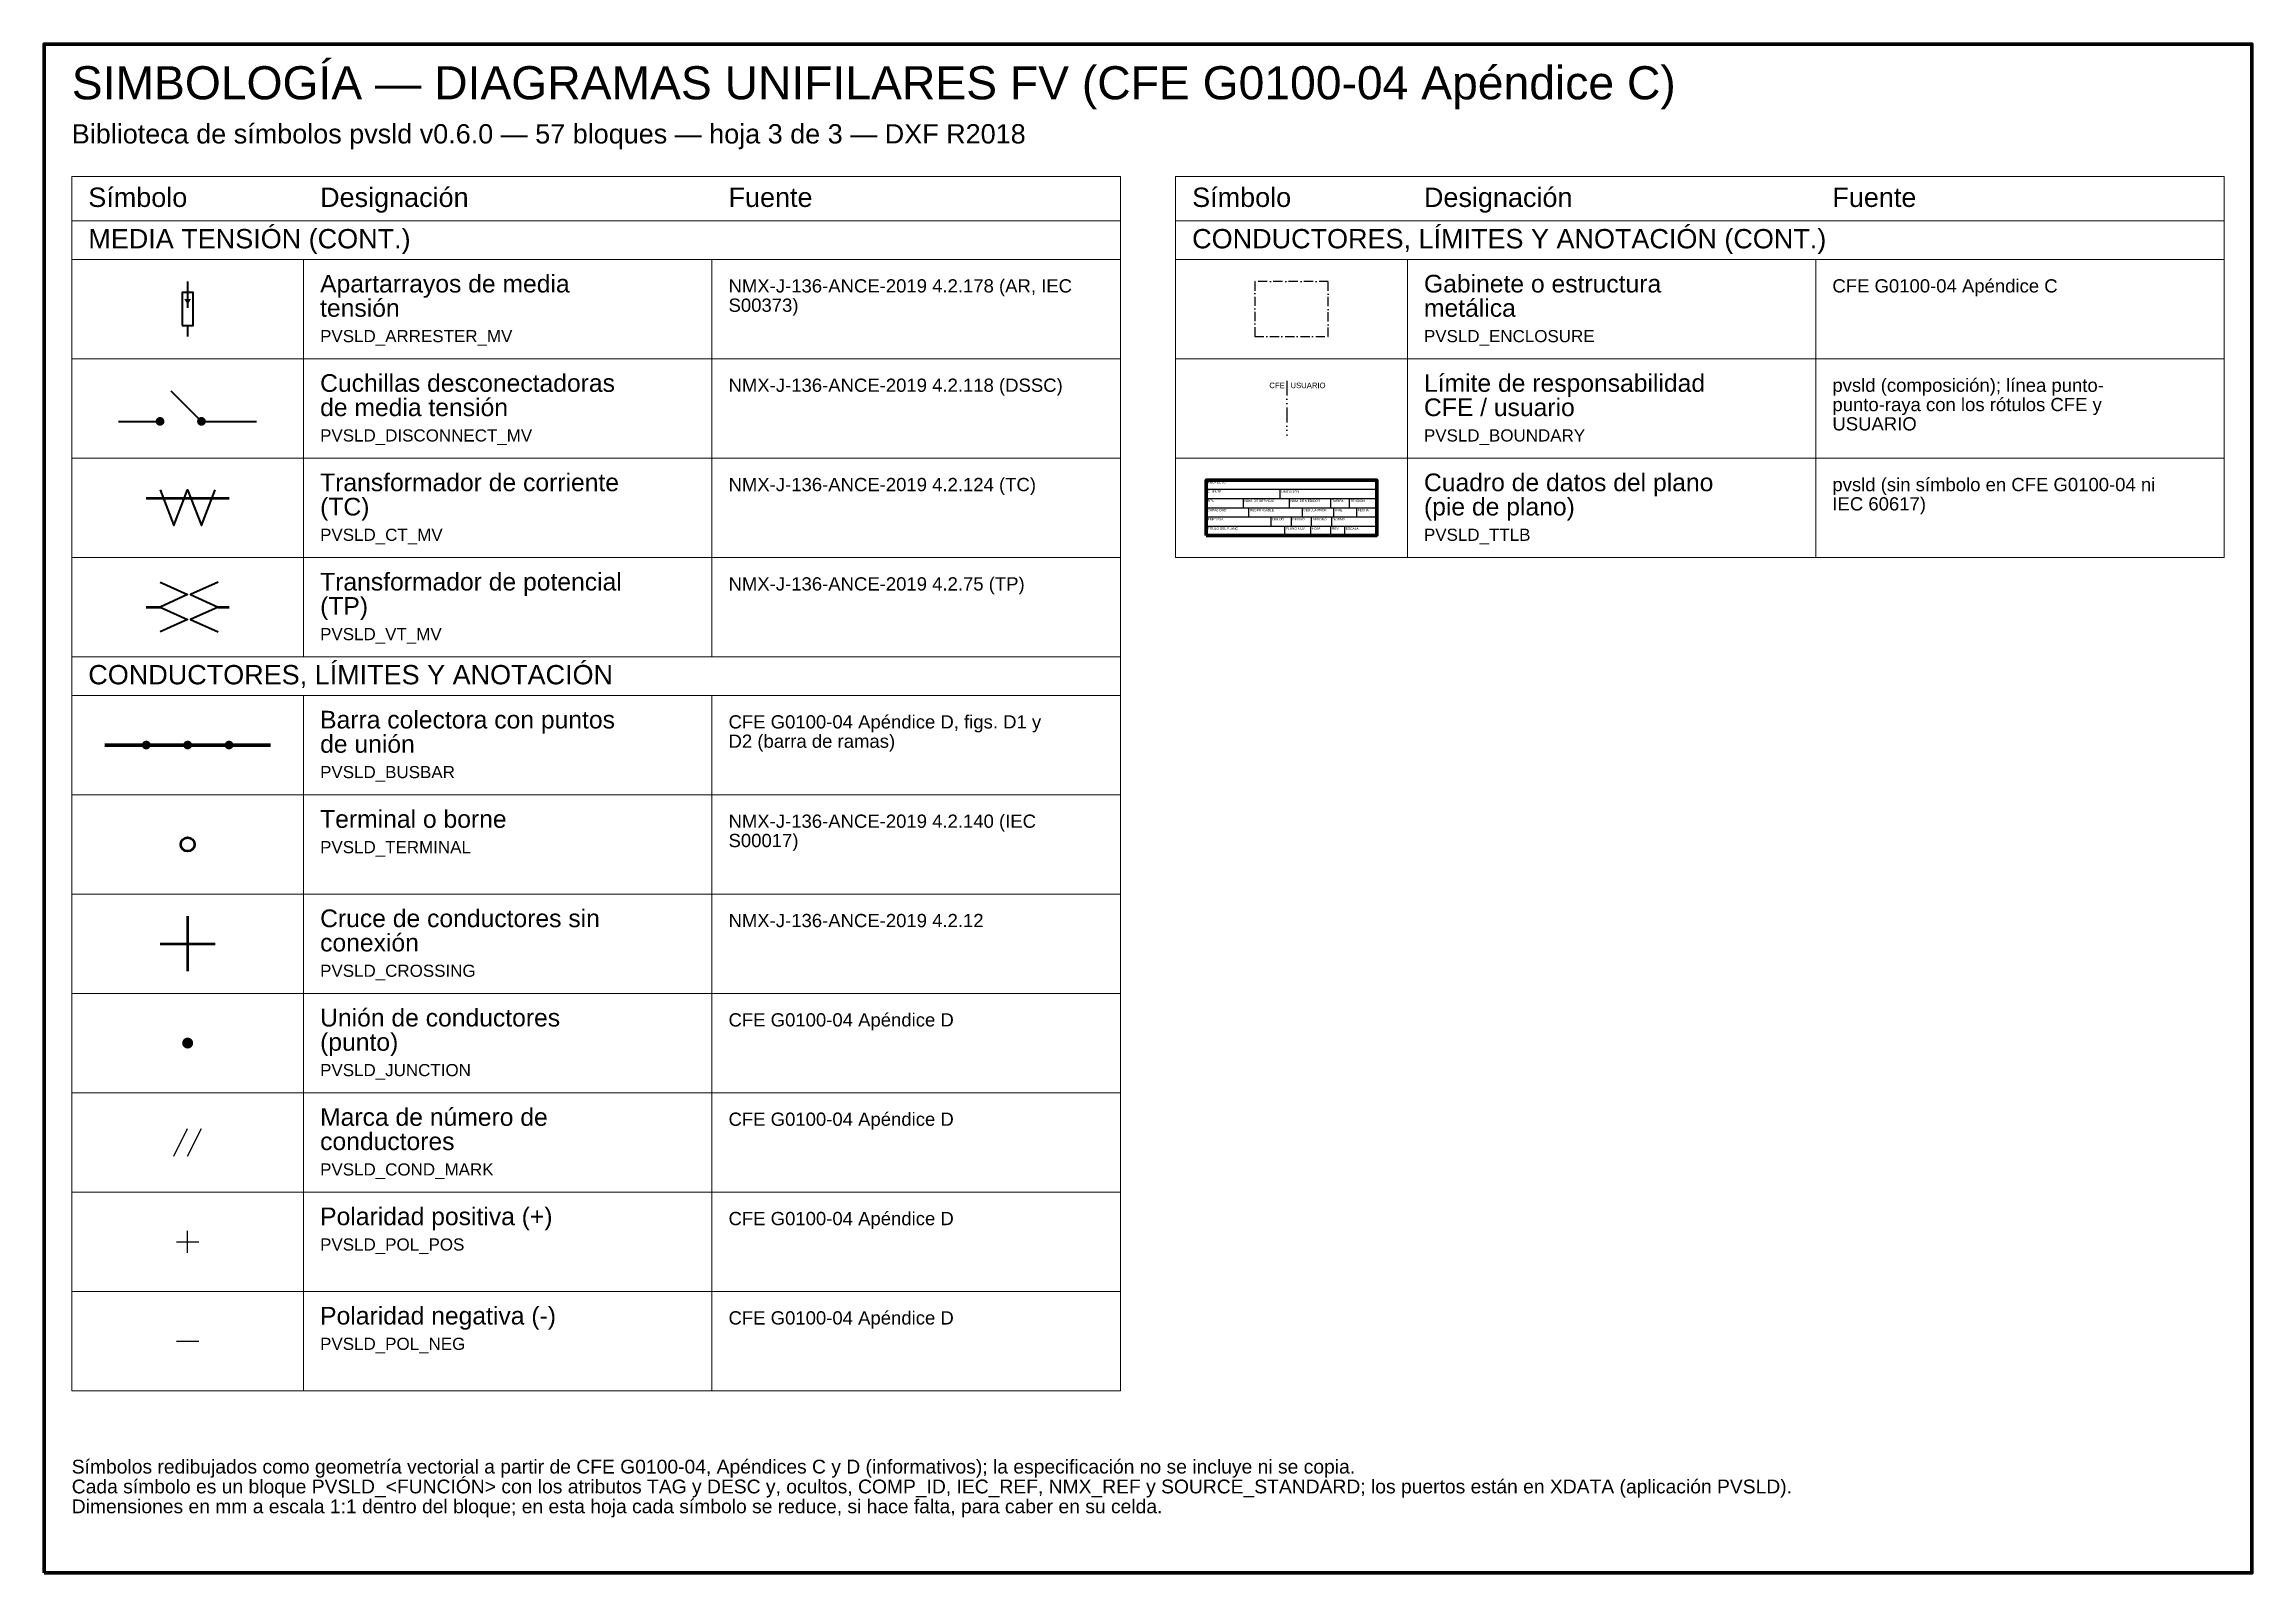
# Paper-space layout 'Legend3' of a CAD drawing. Header units: millimetres. Extents: x 10 to 410, y 10 to 287.
import ezdxf

# ---------------------------------------------------------------- set-up
doc = ezdxf.new("R2010")
doc.units = ezdxf.units.MM
for name, pattern in [('DASHDOT', [18, 12, -3, 0, -3]), ('DASHDOT2', [14, 8, -2, 0, -2, 0, -2]), ('DASHDOT_S', [8, 5, -1.5, 0, -1.5])]:
    doc.linetypes.add(name, pattern=pattern)
for name, color, linetype, lineweight in [('E-ANNO-ENCL', 8, 'DASHDOT', 25), ('E-ANNO-LABL', 7, 'CONTINUOUS', 25), ('E-ANNO-NOTE', 7, 'CONTINUOUS', 18), ('E-ANNO-TABL', 7, 'CONTINUOUS', 18), ('E-ANNO-TAGS', 7, 'CONTINUOUS', 25), ('E-PVAC-COND', 1, 'CONTINUOUS', 50), ('E-PVDC-COND', 5, 'CONTINUOUS', 50), ('E-UTIL-EQPM', 6, 'CONTINUOUS', 35), ('G-ANNO-TTLB', 7, 'CONTINUOUS', 70)]:
    doc.layers.add(name, color=color, linetype=linetype, lineweight=lineweight)
doc.styles.add('PVSLD_STD', font='arial.ttf')

# ---------------------------------------------------------------- blocks, each defined once
blk = doc.blocks.new('PVSLD_ARRESTER_MV')
at = {"layer": 'E-UTIL-EQPM'}
blk.add_hatch(color=256, dxfattribs=at).paths.add_polyline_path([(-1.5, -8), (1.5, -8), (0, -10.5)])
for p, q in [((0, 0), (0, -12)), ((0, -20), (0, -25))]:
    blk.add_line(p, q, dxfattribs=at)
blk.add_lwpolyline([(-2.5, -20), (2.5, -20), (2.5, -5), (-2.5, -5)], close=True, dxfattribs=at)
at = {"layer": 'E-ANNO-TAGS', "style": 'PVSLD_STD', "flags": 1}
for tag in ['VOLT_KV', 'COMP_ID', 'SOURCE_STANDARD', 'IEC_REF', 'NMX_REF', 'MCOV_KV', 'IN_KA']:
    blk.add_attdef(tag, (0, 0), '', height=2.5, dxfattribs=at)
at = {"layer": 'E-ANNO-TAGS', "style": 'PVSLD_STD'}
for tag, p, height in [('TAG', (6, -8), 3.5), ('DESC', (6, -12), 2.5)]:
    blk.add_attdef(tag, p, '', height=height, dxfattribs=at)
blk = doc.blocks.new('PVSLD_DISCONNECT_MV')
at = {"layer": 'E-UTIL-EQPM'}
for points in [[(6.7, 0, 1), (8.3, 0, 1)], [(14.2, 0, 1), (15.8, 0, 1)]]:
    blk.add_hatch(color=256, dxfattribs=at).paths.add_polyline_path(points)
for p, q in [((15, 0), (9.5, 5.5)), ((0, 0), (7.5, 0)), ((15, 0), (25, 0))]:
    blk.add_line(p, q, dxfattribs=at)
at = {"layer": 'E-ANNO-TAGS', "style": 'PVSLD_STD'}
for tag, p, height in [('TAG', (0, 8), 3.5), ('DESC', (0, -5.3), 2.5)]:
    blk.add_attdef(tag, p, '', height=height, dxfattribs=at)
at = {"layer": 'E-ANNO-TAGS', "style": 'PVSLD_STD', "flags": 1}
for tag in ['VOLT_KV', 'SOURCE_STANDARD', 'COMP_ID', 'POLES', 'RATING_A', 'LOAD_BREAK', 'NMX_REF', 'IEC_REF']:
    blk.add_attdef(tag, (0, 0), '', height=2.5, dxfattribs=at)
blk = doc.blocks.new('PVSLD_CT_MV')
at = {"layer": 'E-UTIL-EQPM', "lineweight": 50}
blk.add_line((0, 0), (15, 0), dxfattribs=at)
at = {"layer": 'E-UTIL-EQPM'}
blk.add_lwpolyline([(2.5, 1.5), (5, -5), (7.5, 1.5), (10, -5), (12.5, 1.5)], dxfattribs=at)
at = {"layer": 'E-ANNO-TAGS', "style": 'PVSLD_STD'}
for tag, p, height in [('TAG', (0, 4), 3.5), ('SPEC', (0, -10), 2.5), ('DESC', (0, -9.5), 2.5)]:
    blk.add_attdef(tag, p, '', height=height, dxfattribs=at)
at = {"layer": 'E-ANNO-TAGS', "style": 'PVSLD_STD', "flags": 1}
for tag in ['SOURCE_STANDARD', 'COMP_ID', 'CLASS', 'RATIO', 'NMX_REF', 'BURDEN_VA', 'IEC_REF']:
    blk.add_attdef(tag, (0, 0), '', height=2.5, dxfattribs=at)
blk = doc.blocks.new('PVSLD_VT_MV')
at = {"layer": 'E-UTIL-EQPM', "lineweight": 50}
for p, q in [((0, 0), (2.5, 0)), ((13, 0), (15, 0))]:
    blk.add_line(p, q, dxfattribs=at)
at = {"layer": 'E-UTIL-EQPM'}
for points in [[(2.5, 4.5), (7.5, 2.25), (2.5, 0), (7.5, -2.25), (2.5, -4.5)], [(13, 4.5), (8, 2.25), (13, 0), (8, -2.25), (13, -4.5)]]:
    blk.add_lwpolyline(points, dxfattribs=at)
at = {"layer": 'E-ANNO-TAGS', "style": 'PVSLD_STD'}
for tag, p, height in [('TAG', (0, 7), 3.5), ('SPEC', (0, -10), 2.5), ('DESC', (0, -9), 2.5)]:
    blk.add_attdef(tag, p, '', height=height, dxfattribs=at)
at = {"layer": 'E-ANNO-TAGS', "style": 'PVSLD_STD', "flags": 1}
for tag in ['SOURCE_STANDARD', 'COMP_ID', 'CLASS', 'RATIO', 'NMX_REF', 'BURDEN_VA', 'IEC_REF']:
    blk.add_attdef(tag, (0, 0), '', height=2.5, dxfattribs=at)
blk = doc.blocks.new('PVSLD_BUSBAR')
at = {"layer": 'E-PVDC-COND'}
for points in [[(6.7, 0, 1), (8.3, 0, 1)], [(14.2, 0, 1), (15.8, 0, 1)], [(21.7, 0, 1), (23.3, 0, 1)]]:
    blk.add_hatch(color=256, dxfattribs=at).paths.add_polyline_path(points)
at = {"layer": 'E-PVDC-COND', "lineweight": 70}
blk.add_line((0, 0), (30, 0), dxfattribs=at)
at = {"layer": 'E-ANNO-TAGS', "style": 'PVSLD_STD'}
for tag, p, height in [('TAG', (0, 3.3), 3.5), ('DESC', (0, -5.3), 2.5)]:
    blk.add_attdef(tag, p, '', height=height, dxfattribs=at)
at = {"layer": 'E-ANNO-TAGS', "style": 'PVSLD_STD', "flags": 1}
for tag in ['VOLT_V', 'SOURCE_STANDARD', 'COMP_ID', 'RATING_A', 'NMX_REF', 'IEC_REF']:
    blk.add_attdef(tag, (0, 0), '', height=2.5, dxfattribs=at)
blk = doc.blocks.new('PVSLD_TERMINAL')
at = {"layer": 'E-PVAC-COND'}
blk.add_circle((1.25, 0), 1.25, dxfattribs=at)
at = {"layer": 'E-ANNO-TAGS', "style": 'PVSLD_STD'}
for tag, p, height in [('TAG', (0, 3.75), 3.5), ('DESC', (0, -5.75), 2.5)]:
    blk.add_attdef(tag, p, '', height=height, dxfattribs=at)
at = {"layer": 'E-ANNO-TAGS', "style": 'PVSLD_STD', "flags": 1}
for tag in ['TERMINAL_NO', 'SOURCE_STANDARD', 'COMP_ID', 'NMX_REF', 'IEC_REF']:
    blk.add_attdef(tag, (0, 0), '', height=2.5, dxfattribs=at)
blk = doc.blocks.new('PVSLD_CROSSING')
at = {"layer": 'E-PVAC-COND'}
for p, q in [((5, 5), (5, -5)), ((0, 0), (10, 0))]:
    blk.add_line(p, q, dxfattribs=at)
at = {"layer": 'E-ANNO-TAGS', "style": 'PVSLD_STD', "flags": 1}
for tag, height in [('TAG', 3.5), ('SOURCE_STANDARD', 2.5), ('COMP_ID', 2.5), ('DESC', 2.5), ('NMX_REF', 2.5), ('IEC_REF', 2.5)]:
    blk.add_attdef(tag, (0, 0), '', height=height, dxfattribs=at)
blk = doc.blocks.new('PVSLD_JUNCTION')
at = {"layer": 'E-PVDC-COND'}
blk.add_hatch(color=256, dxfattribs=at).paths.add_polyline_path([(-1, 0, 1), (1, 0, 1)])
at = {"layer": 'E-ANNO-TAGS', "style": 'PVSLD_STD', "flags": 1}
for tag, height in [('TAG', 3.5), ('SOURCE_STANDARD', 2.5), ('COMP_ID', 2.5), ('DESC', 2.5), ('NMX_REF', 2.5), ('IEC_REF', 2.5)]:
    blk.add_attdef(tag, (0, 0), '', height=height, dxfattribs=at)
blk = doc.blocks.new('PVSLD_COND_MARK')
at = {"layer": 'E-ANNO-LABL'}
for p, q in [((-2.5, -2.5), (0, 2.5)), ((0, -2.5), (2.5, 2.5))]:
    blk.add_line(p, q, dxfattribs=at)
at = {"layer": 'E-ANNO-TAGS', "style": 'PVSLD_STD'}
blk.add_attdef('N_COND', (-1.5, 4), '', height=2.5, dxfattribs=at)
at = {"layer": 'E-ANNO-TAGS', "style": 'PVSLD_STD', "flags": 1}
for tag, height in [('TAG', 3.5), ('SOURCE_STANDARD', 2.5), ('COMP_ID', 2.5), ('DESC', 2.5), ('NMX_REF', 2.5), ('IEC_REF', 2.5)]:
    blk.add_attdef(tag, (0, 0), '', height=height, dxfattribs=at)
blk = doc.blocks.new('PVSLD_POL_POS')
at = {"layer": 'E-ANNO-LABL'}
for p, q in [((-2, 0), (2, 0)), ((0, -2), (0, 2))]:
    blk.add_line(p, q, dxfattribs=at)
at = {"layer": 'E-ANNO-TAGS', "style": 'PVSLD_STD', "flags": 1}
for tag, height in [('TAG', 3.5), ('SOURCE_STANDARD', 2.5), ('COMP_ID', 2.5), ('DESC', 2.5), ('NMX_REF', 2.5), ('IEC_REF', 2.5)]:
    blk.add_attdef(tag, (0, 0), '', height=height, dxfattribs=at)
blk = doc.blocks.new('PVSLD_POL_NEG')
at = {"layer": 'E-ANNO-LABL'}
blk.add_line((-2, 0), (2, 0), dxfattribs=at)
at = {"layer": 'E-ANNO-TAGS', "style": 'PVSLD_STD', "flags": 1}
for tag, height in [('TAG', 3.5), ('SOURCE_STANDARD', 2.5), ('COMP_ID', 2.5), ('DESC', 2.5), ('NMX_REF', 2.5), ('IEC_REF', 2.5)]:
    blk.add_attdef(tag, (0, 0), '', height=height, dxfattribs=at)
blk = doc.blocks.new('PVSLD_ENCLOSURE')
at = {"layer": 'E-ANNO-ENCL', "linetype": 'DASHDOT_S'}
blk.add_lwpolyline([(0, -15), (40, -15), (40, 15), (0, 15)], close=True, dxfattribs=at)
at = {"layer": 'E-ANNO-TAGS', "style": 'PVSLD_STD'}
for tag, p, height in [('TAG', (0, 18), 3.5), ('DESC', (0, -19), 2.5)]:
    blk.add_attdef(tag, p, '', height=height, dxfattribs=at)
at = {"layer": 'E-ANNO-TAGS', "style": 'PVSLD_STD', "flags": 1}
for tag in ['COMP_ID', 'SOURCE_STANDARD', 'IEC_REF', 'NMX_REF', 'ENCL_TYPE']:
    blk.add_attdef(tag, (0, 0), '', height=2.5, dxfattribs=at)
blk = doc.blocks.new('PVSLD_BOUNDARY')
at = {"layer": 'E-ANNO-ENCL', "linetype": 'DASHDOT2'}
blk.add_line((0, 15), (0, -15), dxfattribs=at)
at = {"layer": 'E-ANNO-TAGS', "style": 'PVSLD_STD'}
for s, p in [('CFE', (-9.5, 11)), ('USUARIO', (2, 11))]:
    blk.add_text(s, height=3, dxfattribs=at).set_placement(p)
at = {"layer": 'E-ANNO-TAGS', "style": 'PVSLD_STD', "flags": 1}
for tag, height in [('TAG', 3.5), ('COMP_ID', 2.5), ('SOURCE_STANDARD', 2.5), ('DESC', 2.5), ('IEC_REF', 2.5), ('NMX_REF', 2.5)]:
    blk.add_attdef(tag, (0, 0), '', height=height, dxfattribs=at)
blk = doc.blocks.new('PVSLD_TTLB')
at = {"layer": 'G-ANNO-TTLB', "lineweight": 25}
for p, q in [((0, 50), (185, 50)), ((80, 50), (80, 40)), ((0, 40), (185, 40)), ((0, 30), (185, 30)), ((40, 40), (40, 30)), ((46, 30), (46, 20)), ((90, 40), (90, 30)), ((104, 30), (104, 20)), ((135, 40), (135, 30)), ((138, 30), (138, 20)), ((155, 40), (155, 30)), ((163, 30), (163, 20)), ((0, 20), (185, 20)), ((0, 10), (185, 10)), ((70, 20), (70, 10)), ((85, 10), (85, 0)), ((92, 20), (92, 10)), ((113, 10), (113, 0)), ((114, 20), (114, 10)), ((135, 10), (135, 0)), ((136, 20), (136, 10)), ((150, 10), (150, 0))]:
    blk.add_line(p, q, dxfattribs=at)
at = {"layer": 'G-ANNO-TTLB'}
blk.add_lwpolyline([(0, 0), (185, 0), (185, 60), (0, 60)], close=True, dxfattribs=at)
at = {"layer": 'G-ANNO-TTLB', "style": 'PVSLD_STD'}
for s, p in [('CLIENTE', (1.5, 46.2)), ('PROYECTO', (1.5, 56.2)), ('UBICACIÓN', (81.5, 46.2)), ('CAPACIDAD', (1.5, 26.2)), ('RPU', (1.5, 36.2)), ('NÚM. DE SERVICIO', (41.5, 36.2)), ('RESPONSABLE', (47.5, 26.2)), ('NÚM. DE MEDIDOR', (91.5, 36.2)), ('CÉDULA PROF.', (105.5, 26.2)), ('TARIFA', (136.5, 36.2)), ('UVIE', (139.5, 26.2)), ('TENSIÓN', (156.5, 36.2)), ('FECHA', (164.5, 26.2)), ('TÍTULO DEL PLANO', (1.5, 6.2)), ('EMPRESA', (1.5, 16.2)), ('DIBUJÓ', (71.5, 16.2)), ('PLANO NÚM.', (86.5, 6.2)), ('REVISÓ', (93.5, 16.2)), ('HOJA', (114.5, 6.2)), ('APROBÓ', (115.5, 16.2)), ('REV.', (136.5, 6.2)), ('NORMA', (137.5, 16.2)), ('ESCALA', (151.5, 6.2))]:
    blk.add_text(s, height=2.5, dxfattribs=at).set_placement(p)
for tag, p, height in [('PROYECTO', (1.5, 51.2), 3.5), ('CLIENTE', (1.5, 41.2), 2.5), ('RPU', (1.5, 31.2), 2.5), ('NUM_SERVICIO', (41.5, 31.2), 2.5), ('UBICACION', (81.5, 41.2), 2.5), ('NUM_MEDIDOR', (91.5, 31.2), 2.5), ('TARIFA', (136.5, 31.2), 2.5), ('TENSION_SUMINISTRO', (156.5, 31.2), 2.5), ('TITULO', (1.5, 1.2), 3.5), ('CAPACIDAD', (1.5, 21.2), 2.5), ('EMPRESA', (1.5, 11.2), 2.5), ('RESPONSABLE', (47.5, 21.2), 2.5), ('DIBUJO', (71.5, 11.2), 2.5), ('PLANO_NO', (86.5, 1.2), 3.5), ('REVISO', (93.5, 11.2), 2.5), ('CEDULA', (105.5, 21.2), 2.5), ('HOJA', (114.5, 1.2), 2.5), ('APROBO', (115.5, 11.2), 2.5), ('REV', (136.5, 1.2), 3.5), ('NORMA', (137.5, 11.2), 2.5), ('UVIE', (139.5, 21.2), 2.5), ('ESCALA', (151.5, 1.2), 2.5), ('FECHA', (164.5, 21.2), 2.5)]:
    blk.add_attdef(tag, p, '', height=height, dxfattribs=at)
at = {"layer": 'G-ANNO-TTLB', "style": 'PVSLD_STD', "flags": 1}
for tag, height in [('TAG', 3.5), ('COMP_ID', 2.5), ('SOURCE_STANDARD', 2.5), ('DESC', 2.5), ('IEC_REF', 2.5), ('NMX_REF', 2.5)]:
    blk.add_attdef(tag, (0, 0), '', height=height, dxfattribs=at)

psp = doc.layouts.new('Legend3')

# ---------------------------------------------------------------- linework, layer by layer
at = {"layer": 'E-ANNO-TABL'}
for p, q in [((15, 255), (205, 255)), ((215, 255), (405, 255)), ((15, 248), (205, 248)), ((57, 248), (57, 230)), ((131, 248), (131, 230)), ((215, 248), (405, 248)), ((257, 248), (257, 230)), ((331, 248), (331, 230)), ((15, 230), (205, 230)), ((57, 230), (57, 212)), ((131, 230), (131, 212)), ((215, 230), (405, 230)), ((257, 230), (257, 212)), ((331, 230), (331, 212)), ((15, 212), (205, 212)), ((57, 212), (57, 194)), ((131, 212), (131, 194)), ((215, 212), (405, 212)), ((257, 212), (257, 194)), ((331, 212), (331, 194)), ((15, 194), (205, 194)), ((57, 194), (57, 176)), ((131, 194), (131, 176)), ((215, 194), (405, 194)), ((15, 176), (205, 176)), ((15, 169), (205, 169)), ((57, 169), (57, 151)), ((131, 169), (131, 151)), ((15, 151), (205, 151)), ((57, 151), (57, 133)), ((131, 151), (131, 133)), ((15, 133), (205, 133)), ((57, 133), (57, 115)), ((131, 133), (131, 115)), ((15, 115), (205, 115)), ((57, 115), (57, 97)), ((131, 115), (131, 97)), ((15, 97), (205, 97)), ((57, 97), (57, 79)), ((131, 97), (131, 79)), ((15, 79), (205, 79)), ((57, 79), (57, 61)), ((131, 79), (131, 61)), ((15, 61), (205, 61)), ((57, 61), (57, 43)), ((131, 61), (131, 43)), ((15, 43), (205, 43))]:
    psp.add_line(p, q, dxfattribs=at)
for points in [[(15, 263), (205, 263), (205, 43), (15, 43)], [(215, 263), (405, 263), (405, 194), (215, 194)]]:
    psp.add_lwpolyline(points, close=True, dxfattribs=at)
at = {"layer": 'G-ANNO-TTLB', "lineweight": 70}
psp.add_lwpolyline([(10, 10), (410, 10), (410, 287), (10, 287)], close=True, dxfattribs=at)

# ---------------------------------------------------------------- block references
at = {"layer": 'E-ANNO-NOTE'}
for name, p, xscale, yscale, zscale in [('PVSLD_ARRESTER_MV', (36, 244), 0.4, 0.4, 0.4), ('PVSLD_ENCLOSURE', (229.34, 239), 0.333, 0.333, 0.333), ('PVSLD_BOUNDARY', (235.15, 221), 0.333, 0.333, 0.333), ('PVSLD_TTLB', (220.55, 197.99), 0.167, 0.167, 0.167)]:
    psp.add_blockref(name, p, dxfattribs=dict(at, xscale=xscale, yscale=yscale, zscale=zscale))
for name, p in [('PVSLD_DISCONNECT_MV', (23.5, 218.65)), ('PVSLD_CT_MV', (28.5, 204.75)), ('PVSLD_VT_MV', (28.5, 185)), ('PVSLD_BUSBAR', (21, 160)), ('PVSLD_TERMINAL', (34.75, 142)), ('PVSLD_CROSSING', (31, 124)), ('PVSLD_JUNCTION', (36, 106)), ('PVSLD_COND_MARK', (36, 88)), ('PVSLD_POL_POS', (36, 70)), ('PVSLD_POL_NEG', (36, 52))]:
    psp.add_blockref(name, p, dxfattribs=at)

# ---------------------------------------------------------------- texts
at = {"layer": 'E-ANNO-NOTE', "style": 'PVSLD_STD'}
for s, height, p in [('Biblioteca de símbolos pvsld v0.6.0 — 57 bloques — hoja 3 de 3 — DXF R2018', 3.5, (15, 269)), ('Símbolo', 3.5, (18, 257.5)), ('Designación', 3.5, (60, 257.5)), ('Fuente', 3.5, (134, 257.5)), ('Símbolo', 3.5, (218, 257.5)), ('Designación', 3.5, (260, 257.5)), ('Fuente', 3.5, (334, 257.5)), ('MEDIA TENSIÓN (CONT.)', 3.5, (18, 250)), ('CONDUCTORES, LÍMITES Y ANOTACIÓN (CONT.)', 3.5, (218, 250)), ('Apartarrayos de media', 3.2, (60, 242)), ('NMX-J-136-ANCE-2019 4.2.178 (AR, IEC', 2.4, (134, 242)), ('Gabinete o estructura', 3.2, (260, 242)), ('CFE G0100-04 Apéndice C', 2.4, (334, 242)), ('tensión', 3.2, (60, 237.6)), ('S00373)', 2.4, (134, 238.5)), ('metálica', 3.2, (260, 237.6)), ('PVSLD_ARRESTER_MV', 2.2, (60, 233)), ('PVSLD_ENCLOSURE', 2.2, (260, 233)), ('Cuchillas desconectadoras', 3.2, (60, 224)), ('NMX-J-136-ANCE-2019 4.2.118 (DSSC)', 2.4, (134, 224)), ('Límite de responsabilidad', 3.2, (260, 224)), ('pvsld (composición); línea punto-', 2.4, (334, 224)), ('de media tensión', 3.2, (60, 219.6)), ('CFE / usuario', 3.2, (260, 219.6)), ('punto-raya con los rótulos CFE y', 2.4, (334, 220.5)), ('PVSLD_DISCONNECT_MV', 2.2, (60, 215)), ('PVSLD_BOUNDARY', 2.2, (260, 215)), ('USUARIO', 2.4, (334, 217)), ('Transformador de corriente', 3.2, (60, 206)), ('NMX-J-136-ANCE-2019 4.2.124 (TC)', 2.4, (134, 206)), ('Cuadro de datos del plano', 3.2, (260, 206)), ('pvsld (sin símbolo en CFE G0100-04 ni', 2.4, (334, 206)), ('(TC)', 3.2, (60, 201.6)), ('(pie de plano)', 3.2, (260, 201.6)), ('IEC 60617)', 2.4, (334, 202.5)), ('PVSLD_CT_MV', 2.2, (60, 197)), ('PVSLD_TTLB', 2.2, (260, 197)), ('Transformador de potencial', 3.2, (60, 188)), ('NMX-J-136-ANCE-2019 4.2.75 (TP)', 2.4, (134, 188)), ('(TP)', 3.2, (60, 183.6)), ('PVSLD_VT_MV', 2.2, (60, 179)), ('CONDUCTORES, LÍMITES Y ANOTACIÓN', 3.5, (18, 171)), ('Barra colectora con puntos', 3.2, (60, 163)), ('CFE G0100-04 Apéndice D, figs. D1 y', 2.4, (134, 163)), ('de unión', 3.2, (60, 158.6)), ('D2 (barra de ramas)', 2.4, (134, 159.5)), ('PVSLD_BUSBAR', 2.2, (60, 154)), ('Terminal o borne', 3.2, (60, 145)), ('S00017)', 2.4, (134, 141.5)), ('NMX-J-136-ANCE-2019 4.2.140 (IEC', 2.4, (134, 145)), ('PVSLD_TERMINAL', 2.2, (60, 140.4)), ('Cruce de conductores sin', 3.2, (60, 127)), ('NMX-J-136-ANCE-2019 4.2.12', 2.4, (134, 127)), ('conexión', 3.2, (60, 122.6)), ('PVSLD_CROSSING', 2.2, (60, 118)), ('Unión de conductores', 3.2, (60, 109)), ('CFE G0100-04 Apéndice D', 2.4, (134, 109)), ('(punto)', 3.2, (60, 104.6)), ('PVSLD_JUNCTION', 2.2, (60, 100)), ('Marca de número de', 3.2, (60, 91)), ('CFE G0100-04 Apéndice D', 2.4, (134, 91)), ('conductores', 3.2, (60, 86.6)), ('PVSLD_COND_MARK', 2.2, (60, 82)), ('Polaridad positiva (+)', 3.2, (60, 73)), ('CFE G0100-04 Apéndice D', 2.4, (134, 73)), ('PVSLD_POL_POS', 2.2, (60, 68.4)), ('Polaridad negativa (-)', 3.2, (60, 55)), ('CFE G0100-04 Apéndice D', 2.4, (134, 55)), ('PVSLD_POL_NEG', 2.2, (60, 50.4)), ('Símbolos redibujados como geometría vectorial a partir de CFE G0100-04, Apéndices C y D (informativos); la especificación no se incluye ni se copia.', 2.5, (15, 28)), ('Cada símbolo es un bloque PVSLD_<FUNCIÓN> con los atributos TAG y DESC y, ocultos, COMP_ID, IEC_REF, NMX_REF y SOURCE_STANDARD; los puertos están en XDATA (aplicación PVSLD).', 2.5, (15, 24.4)), ('Dimensiones en mm a escala 1:1 dentro del bloque; en esta hoja cada símbolo se reduce, si hace falta, para caber en su celda.', 2.5, (15, 20.8))]:
    psp.add_text(s, height=height, dxfattribs=at).set_placement(p)
at = {"layer": 'G-ANNO-TTLB', "style": 'PVSLD_STD'}
psp.add_text('SIMBOLOGÍA — DIAGRAMAS UNIFILARES FV (CFE G0100-04 Apéndice C)', height=6, dxfattribs=at).set_placement((15, 277))

doc.saveas('drawing.dxf')
